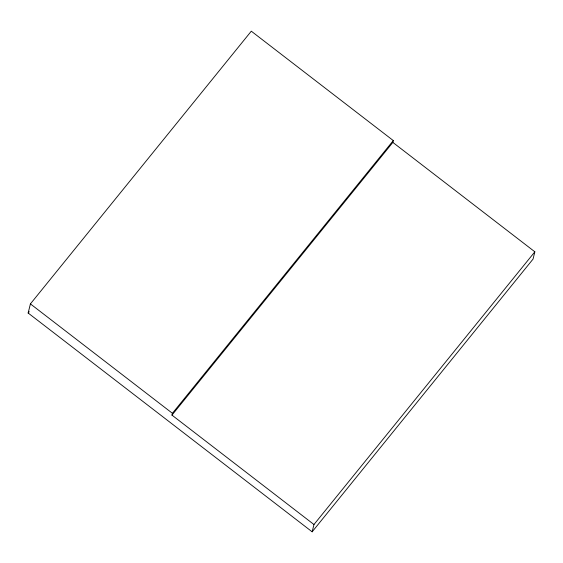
<?xml version="1.0" encoding="UTF-8"?>
<svg xmlns="http://www.w3.org/2000/svg" width="563" height="563" viewBox="0 0 563 563"><rect width="100%" height="100%" fill="white"/><g stroke="black" fill="none" stroke-linecap="round" stroke-linejoin="round"><path stroke-width="0.84" d="M28.15 313.028L30.409 303.9L251.295 31.183L393.298 140.574L392.847 142.404L171.961 415.121L313.964 524.519L312.155 531.817L28.15 313.028L29.255 311.663M171.961 415.121L172.412 413.298L393.298 140.574M392.847 142.404L534.85 251.802L533.041 259.1L312.155 531.817M313.964 524.519L534.85 251.802M30.409 303.9L172.412 413.298"/></g></svg>
